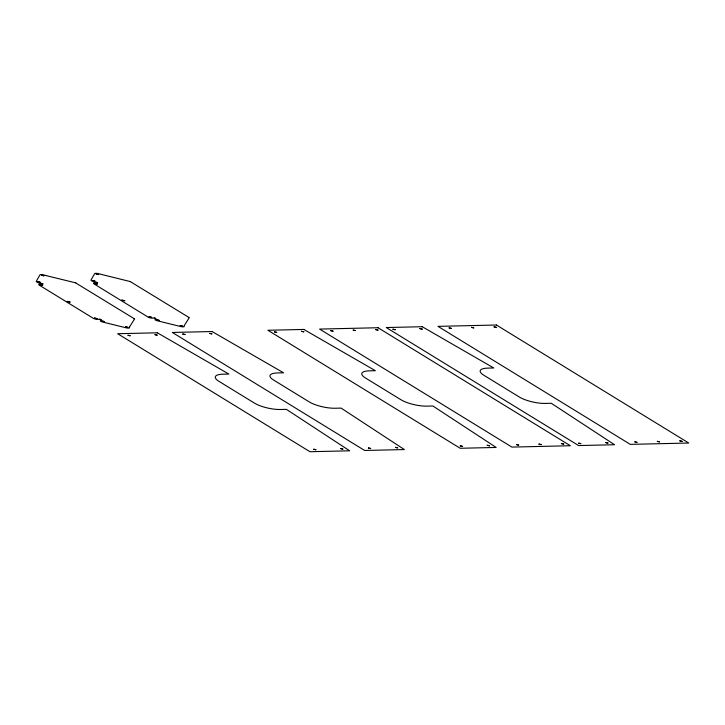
<?xml version="1.0" encoding="UTF-8"?>
<svg xmlns="http://www.w3.org/2000/svg" width="725" height="725" viewBox="0 0 725 725"><rect width="100%" height="100%" fill="white"/><g stroke="black" fill="none" stroke-linecap="round" stroke-linejoin="round"><path stroke-width="1.09" d="M75.862 282.895L45.929 275.563M130.563 281.635L97.839 273.542A2.846 0.825 12.3 0 0 94.667 273.615L90.988 280.067A2.846 0.825 12.3 0 0 93.307 281.49L96.942 282.306M133.944 318.529L75.835 283.013M188.645 317.278L130.554 281.762M41.416 283.384L42.24 283.557M42.829 284.146L39.83 284.055A2.846 0.825 12.3 0 0 39.223 285.115L93.462 318.402A2.846 0.825 12.3 0 0 97.358 319.353L99.57 319.281M97.531 282.895L94.531 282.795A2.846 0.825 12.3 0 0 93.924 283.856L148.163 317.142A2.846 0.825 12.3 0 0 152.06 318.103L154.289 318.039M99.579 319.145L101.056 319.489M154.28 317.885L155.757 318.23M101.228 319.897L100.331 320.622A2.846 0.825 12.3 0 0 102.66 322.045L126.34 327.872A2.846 0.825 12.3 0 0 129.521 327.8L129.603 326.903M155.866 318.656L155.032 319.362A2.846 0.825 12.3 0 0 157.361 320.794L181.042 326.622A2.846 0.825 12.3 0 0 184.222 326.54L184.322 325.661M129.621 326.776L134.623 318.846L133.944 318.674M184.322 325.516L189.325 317.595L188.636 317.405M96.978 282.397L97.685 282.596M42.277 283.647L42.983 283.847M45.892 275.473L43.138 274.793A2.846 0.825 12.3 0 0 39.957 274.866L36.286 281.318A2.846 0.825 12.3 0 0 38.606 282.75L41.361 283.421M67.126 301.392L70.062 302.017L67.126 301.392M121.827 300.141L124.763 300.757L121.827 300.141M37.763 281.708L40.31 282.279L37.773 281.69M41.443 275.255L43.98 275.826L41.452 275.237M40.201 284.78L42.739 285.351L40.21 284.753M92.465 280.457L95.011 281.028L92.474 280.43M96.144 274.005L98.691 274.576L96.153 273.978M94.903 283.52L97.449 284.091L94.912 283.493M94.44 318.058L96.987 318.628L94.44 318.058M101.808 321.012L104.355 321.583L101.826 320.985M125.497 326.839L128.044 327.41L125.507 326.812M128.017 335.285L130.328 335.802L128.026 335.258M149.142 316.807L151.688 317.378L149.142 316.807M156.509 319.761L159.056 320.332L156.509 319.761M154.996 334.66L157.307 335.177L155.023 334.615M180.199 325.579L182.745 326.15L180.226 325.534M182.718 334.026L185.029 334.542L182.718 334.026M209.697 333.409L212.008 333.926L209.724 333.364M274.512 331.923L276.832 332.44L274.521 331.896M301.491 331.298L303.802 331.814L301.491 331.298M330.718 330.627L333.029 331.144L330.718 330.627M313.753 449.255L316.073 449.772L313.762 449.237M353.193 330.111L355.513 330.627L353.202 330.093M340.732 448.639L343.043 449.156L340.759 448.594M375.677 329.594L377.988 330.111L375.677 329.594M368.454 447.996L370.774 448.521L368.472 447.978M392.914 329.204L395.225 329.721L392.914 329.204M395.433 447.379L397.744 447.896L395.46 447.334M419.884 328.579L422.204 329.096L419.884 328.579M449.11 327.908L451.421 328.425L449.11 327.908M471.594 327.392L473.905 327.908L471.603 327.374M460.257 445.893L462.568 446.41L460.266 445.866M494.069 326.875L496.389 327.401L494.069 326.875M487.227 445.277L489.538 445.793L487.227 445.277M516.454 444.606L518.765 445.123L516.463 444.579M538.938 444.09L541.249 444.606L538.938 444.09M561.413 443.573L563.724 444.09L561.413 443.573M578.65 443.174L580.961 443.691L578.659 443.156M605.629 442.558L607.94 443.075L605.629 442.558M634.846 441.888L637.166 442.404L634.855 441.86M657.33 441.371L659.641 441.888L657.339 441.344M679.814 440.854L682.125 441.371L679.814 440.854M157.361 332.802L117.649 333.708L309.956 451.72L349.677 450.814L286.402 409.362L280.412 409.498A18.968 5.51 12.3 0 1 254.466 403.118L218.85 381.268A18.968 5.51 12.3 0 1 222.874 374.2L228.873 374.064L157.361 332.802M212.062 331.542L172.351 332.458L364.657 450.47L404.378 449.554L341.103 408.103L335.113 408.248A18.968 5.51 12.3 0 1 309.167 401.868L273.552 380.009A18.968 5.51 12.3 0 1 277.584 372.94L283.575 372.804L212.062 331.542M303.857 329.44L267.888 330.265L460.203 448.277L496.172 447.443L432.897 406L426.907 406.136A18.968 5.51 12.3 0 1 400.961 399.756L365.346 377.906A18.968 5.51 12.3 0 1 369.378 370.837L375.369 370.692L303.857 329.44M378.042 327.736L319.589 329.077L511.904 447.089L570.357 445.739L378.042 327.736M422.249 326.721L386.28 327.546L578.595 445.558L614.564 444.733L551.299 403.281L545.3 403.417A18.968 5.51 12.3 0 1 519.354 397.037L483.738 375.188A18.968 5.51 12.3 0 1 487.771 368.119L493.761 367.983L422.249 326.721M496.435 325.017L437.991 326.359L630.297 444.371L688.75 443.029L496.435 325.017"/></g></svg>
